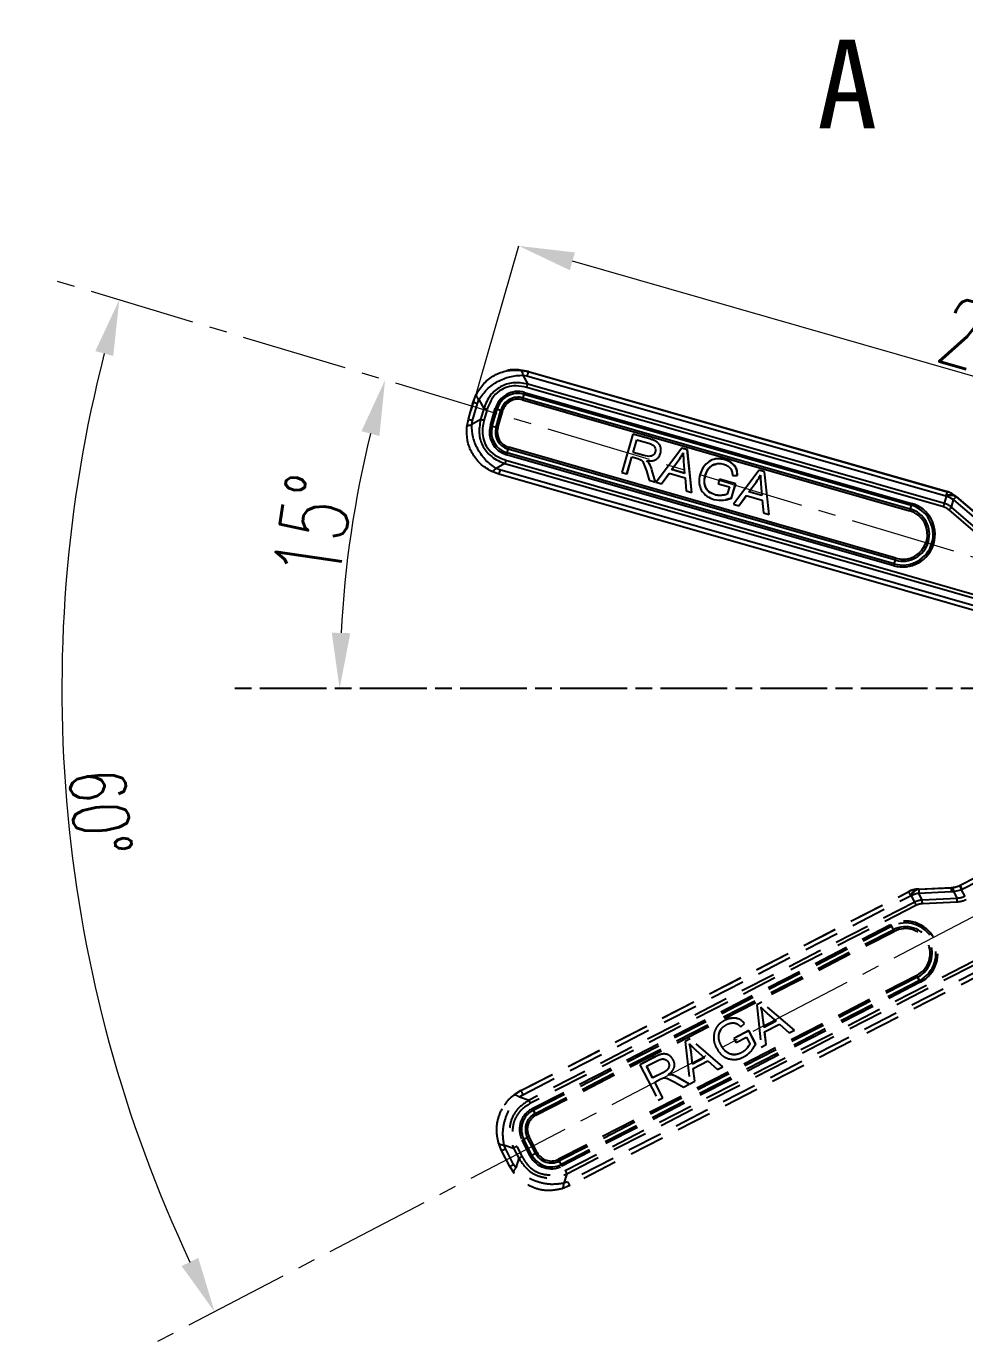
# Model space of a CAD drawing. Header units: millimetres. Extents: x 2344 to 4024, y 1094 to 2282.
# Drawn here: x 3583.9 to 3752.6, y 1382 to 1618.6 of the extents above; entities that cross this region are included whole.
import ezdxf

# ---------------------------------------------------------------- set-up
doc = ezdxf.new("R2010")
doc.units = ezdxf.units.MM
for name, pattern in [('AM_ISO08W050', [18, 12, -1.5, 3, -1.5]), ('CENTER2', [28.575, 19.05, -3.175, 3.175, -3.175]), ('HIDDEN', [9.525, 6.35, -3.175])]:
    doc.linetypes.add(name, pattern=pattern)
for name, color, linetype, lineweight in [('AM_5', 3, 'Continuous', 25), ('AM_7', 4, 'AM_ISO08W050', 25), ('单点划线', 1, 'CENTER2', 13), ('文字', 7, 'Continuous', 13), ('标注', 3, 'Continuous', 13)]:
    doc.layers.add(name, color=color, linetype=linetype, lineweight=lineweight)
doc.styles.add('SLDTEXTSTYLE1', font='txt.shx', dxfattribs={"width": 0.7, "bigfont": 'gbcbig.shx'})
doc.styles.add('STYLE1', font='txt.shx', dxfattribs={"width": 0.8, "height": 3, "bigfont": 'hzdx.shx'})
doc.dimstyles.new('SLDDIMSTYLE12$0', dxfattribs={"dimtxt": 12, "dimasz": 10, "dimexe": 0, "dimexo": 0.0625, "dimgap": 0.875, "dimtad": 1, "dimdec": 1, "dimlfac": 1.8, "dimrnd": 1e-09, "dimzin": 12, "dimdsep": 46, "dimtxsty": 'SLDTEXTSTYLE1', "dimcen": 0.09, "dimdle": 8.16, "dimclrd": 3, "dimclre": 3, "dimadec": 0, "dimazin": 3, "dimtfac": 1, "dimtdec": 1, "dimtofl": 0, "dimtmove": 0, "dimatfit": 3, "dimfxl": 0, "dimfrac": 2, "dimtolj": 1, "dimlwd": 5, "dimlwe": 5, "dimarcsym": 0})
doc.dimstyles.new('SLDDIMSTYLE12$2', dxfattribs={"dimtxt": 12, "dimasz": 10, "dimexe": 0, "dimexo": 0.0625, "dimgap": 0.875, "dimtad": 1, "dimdec": 1, "dimlfac": 1.8, "dimrnd": 1e-09, "dimzin": 12, "dimdsep": 46, "dimtxsty": 'SLDTEXTSTYLE1', "dimcen": 0.09, "dimdle": 8.16, "dimclrd": 3, "dimclre": 3, "dimadec": 0, "dimazin": 3, "dimtfac": 1, "dimtdec": 1, "dimtofl": 0, "dimtmove": 0, "dimatfit": 3, "dimfxl": 0, "dimfrac": 2, "dimtolj": 1, "dimlwd": 5, "dimlwe": 5, "dimarcsym": 0})

# ---------------------------------------------------------------- blocks, each defined once
blk = doc.blocks.new('*D50')
at = {"layer": 'Defpoints', "color": 0, "transparency": 16777216}
for p in [(3589.31, 1572.76), (3590.44, 1507.9), (3832.72, 1499.44), (3832.72, 1499.44), (3607.43, 1382.02)]:
    blk.add_point(p, dxfattribs=at)
at = {"layer": '标注', "color": 3, "linetype": 'Continuous', "lineweight": 5, "transparency": 16777216}
blk.add_arc((3832.72, 1499.44), 242.43, 165.602, 205.1646, dxfattribs=at)
at = {"layer": '标注', "color": 3, "transparency": 16777216}
for points in [[(3596.3, 1560.17), (3599.52, 1559.28), (3600.6, 1569.36)], [(3614.8, 1397.1), (3611.81, 1395.62), (3617.74, 1387.4)]]:
    blk.add_solid(points, dxfattribs=at)
at = {"layer": '标注', "color": 0, "transparency": 16777216, "insert": (3597.21, 1477.25), "char_height": 10, "attachment_point": 5, "rotation": 275.3833, "style": 'SLDTEXTSTYLE1'}
blk.add_mtext('\\A1;60%%D', dxfattribs=at)
blk = doc.blocks.new('*D51')
at = {"layer": 'AM_5', "color": 3, "linetype": 'Continuous', "lineweight": 5, "transparency": 16777216}
blk.add_arc((3832.62, 1499.48), 192.41, 166.2165, 177.0218, dxfattribs=at)
at = {"layer": 'AM_5', "color": 3, "transparency": 16777216}
for points in [[(3644.14, 1545.76), (3647.36, 1544.88), (3648.38, 1554.96)], [(3642.13, 1509.43), (3638.8, 1509.52), (3640.21, 1499.48)]]:
    blk.add_solid(points, dxfattribs=at)
at = {"layer": 'Defpoints', "color": 0, "transparency": 16777216}
for p in [(3589.31, 1572.76), (3643.86, 1536.76), (3620.18, 1499.48), (3832.72, 1499.44), (3835.87, 1499.48)]:
    blk.add_point(p, dxfattribs=at)
at = {"layer": 'AM_5', "color": 0, "transparency": 16777216, "insert": (3635.46, 1528.52), "char_height": 12, "attachment_point": 5, "rotation": 81.6192, "style": 'SLDTEXTSTYLE1'}
blk.add_mtext('\\A1;15%%D', dxfattribs=at)
blk = doc.blocks.new('*D46')
at = {"layer": 'AM_5', "color": 3, "linetype": 'Continuous', "lineweight": 5, "transparency": 16777216}
for p, q in [((3663.94, 1549.47), (3672.42, 1579.07)), ((3832.16, 1533.27), (3682.04, 1576.31))]:
    blk.add_line(p, q, dxfattribs=at)
at = {"layer": 'AM_5', "color": 3, "lineweight": 5, "transparency": 16777216}
blk.add_line((3832.87, 1499.46), (3841.77, 1530.51), dxfattribs=at)
at = {"layer": 'AM_5', "color": 3, "transparency": 16777216}
for points in [[(3682.5, 1577.91), (3681.58, 1574.71), (3672.42, 1579.07)], [(3832.62, 1534.87), (3831.7, 1531.66), (3841.77, 1530.51)]]:
    blk.add_solid(points, dxfattribs=at)
at = {"layer": 'Defpoints', "color": 0, "transparency": 16777216}
for p in [(3672.42, 1579.07), (3663.92, 1549.41), (3832.85, 1499.4)]:
    blk.add_point(p, dxfattribs=at)
at = {"layer": 'AM_5', "color": 0, "transparency": 16777216, "insert": (3758.99, 1561.4), "char_height": 12, "attachment_point": 5, "rotation": 344.0012, "style": 'SLDTEXTSTYLE1'}
blk.add_mtext('\\A1;225', dxfattribs=at)

msp = doc.modelspace()

# ---------------------------------------------------------------- linework, layer by layer
at = {"color": 7, "linetype": 'Continuous', "lineweight": 25}
for p, q in [((3670.262, 1556.611), (3670.233, 1556.605)), ((3672.679, 1556.749), (3674.125, 1556.475)), ((3674.146, 1556.48), (3672.702, 1556.754)), ((3674.146, 1556.48), (3674.125, 1556.475)), ((3674.125, 1556.475), (3749.427, 1534.881)), ((3674.146, 1556.48), (3749.448, 1534.885)), ((3673.157, 1555.838), (3674.026, 1554.235)), ((3673.157, 1555.838), (3673.881, 1555.701)), ((3673.881, 1555.701), (3749.183, 1534.106)), ((3748.946, 1532.751), (3674.026, 1554.235)), ((3664.23, 1550.99), (3664.763, 1552.361)), ((3673.332, 1552.399), (3673.153, 1551.736)), ((3673.153, 1551.736), (3742.745, 1531.779)), ((3673.332, 1552.399), (3742.924, 1532.443)), ((3673.425, 1552.732), (3743.017, 1532.775)), ((3748.766, 1532.135), (3673.846, 1553.619)), ((3663.348, 1547.914), (3664.23, 1550.99)), ((3664.093, 1547.688), (3664.975, 1550.764)), ((3664.975, 1550.764), (3665.241, 1551.45)), ((3665.241, 1551.45), (3666.11, 1549.847)), ((3666.11, 1549.847), (3665.537, 1547.848)), ((3666.722, 1549.67), (3666.149, 1547.671)), ((3667.31, 1546.755), (3668.192, 1549.831)), ((3667.645, 1546.66), (3668.527, 1549.736)), ((3668.323, 1546.472), (3669.205, 1549.548)), ((3668.527, 1549.736), (3669.205, 1549.548)), ((3668.658, 1546.377), (3669.54, 1549.453)), ((3673.059, 1551.403), (3742.651, 1531.447)), ((3663.073, 1546.469), (3663.348, 1547.914)), ((3665.537, 1547.848), (3663.955, 1546.966)), ((3663.955, 1546.966), (3664.093, 1547.688)), ((3667.645, 1546.66), (3668.323, 1546.472)), ((3692.913, 1545.234), (3690.94, 1538.351)), ((3692.929, 1545.237), (3692.913, 1545.234)), ((3695.958, 1544.361), (3692.913, 1545.234)), ((3695.974, 1544.364), (3692.929, 1545.237)), ((3670.309, 1541.855), (3670.511, 1542.524)), ((3740.104, 1522.567), (3670.511, 1542.524)), ((3740.201, 1522.901), (3670.609, 1542.857)), ((3692.954, 1541.942), (3693.607, 1544.217)), ((3692.97, 1541.945), (3693.62, 1544.213)), ((3693.607, 1544.217), (3695.779, 1543.594)), ((3695.974, 1544.364), (3695.958, 1544.361)), ((3697.037, 1543.963), (3697.021, 1543.959)), ((3701.716, 1542.714), (3697.101, 1536.589)), ((3701.732, 1542.718), (3701.716, 1542.714)), ((3702.697, 1542.433), (3701.716, 1542.714)), ((3702.713, 1542.437), (3701.732, 1542.718)), ((3702.713, 1542.437), (3702.697, 1542.433)), ((3703.529, 1534.746), (3702.697, 1542.433)), ((3703.545, 1534.749), (3702.713, 1542.437)), ((3669.924, 1539.932), (3668.343, 1539.049)), ((3669.924, 1539.932), (3760.65, 1513.915)), ((3670.098, 1540.546), (3760.823, 1514.529)), ((3739.803, 1521.565), (3670.211, 1541.522)), ((3739.901, 1521.899), (3670.309, 1541.855)), ((3691.85, 1538.09), (3692.727, 1541.149)), ((3691.866, 1538.093), (3692.741, 1541.145)), ((3692.727, 1541.149), (3693.787, 1540.845)), ((3692.97, 1541.945), (3692.954, 1541.942)), ((3694.915, 1541.379), (3692.954, 1541.942)), ((3694.931, 1541.383), (3692.97, 1541.945)), ((3693.787, 1540.845), (3694.362, 1540.622)), ((3694.791, 1540.134), (3695.358, 1538.637)), ((3694.931, 1541.383), (3694.915, 1541.379)), ((3695.88, 1541.217), (3694.915, 1541.379)), ((3696.536, 1540.47), (3696.552, 1540.473)), ((3699.892, 1538.85), (3701.231, 1540.65)), ((3699.908, 1538.854), (3701.247, 1540.653)), ((3701.247, 1540.653), (3701.231, 1540.65)), ((3702.051, 1540.288), (3702.229, 1538.18)), ((3707.607, 1540.729), (3707.591, 1540.725)), ((3709.482, 1540.617), (3709.466, 1540.614)), ((3668.833, 1538.019), (3667.461, 1538.552)), ((3669.03, 1538.783), (3668.343, 1539.049)), ((3760.096, 1511.847), (3668.833, 1538.019)), ((3760.293, 1512.611), (3669.03, 1538.783)), ((3690.94, 1538.351), (3691.85, 1538.09)), ((3691.866, 1538.093), (3691.85, 1538.09)), ((3695.358, 1538.637), (3695.857, 1536.941)), ((3696.354, 1538.837), (3696.338, 1538.834)), ((3697.001, 1536.612), (3696.338, 1538.834)), ((3697.017, 1536.616), (3696.354, 1538.837)), ((3698.063, 1536.313), (3699.422, 1538.183)), ((3698.079, 1536.316), (3699.433, 1538.18)), ((3699.422, 1538.183), (3702.293, 1537.36)), ((3699.908, 1538.854), (3699.892, 1538.85)), ((3702.229, 1538.18), (3699.892, 1538.85)), ((3702.228, 1538.188), (3699.908, 1538.854)), ((3705.962, 1537.813), (3705.946, 1537.81)), ((3707.209, 1539.635), (3707.193, 1539.632)), ((3707.209, 1539.635), (3707.929, 1539.856)), ((3710.806, 1537.777), (3711.697, 1537.77)), ((3715.599, 1538.733), (3710.984, 1532.608)), ((3711.177, 1539.591), (3711.161, 1539.588)), ((3711.713, 1537.774), (3711.697, 1537.77)), ((3715.615, 1538.737), (3715.599, 1538.733)), ((3716.58, 1538.452), (3715.599, 1538.733)), ((3716.595, 1538.455), (3715.615, 1538.737)), ((3716.595, 1538.455), (3716.58, 1538.452)), ((3717.412, 1530.764), (3716.58, 1538.452)), ((3717.428, 1530.768), (3716.595, 1538.455)), ((3695.857, 1536.941), (3697.001, 1536.612)), ((3697.017, 1536.616), (3697.001, 1536.612)), ((3697.101, 1536.589), (3698.063, 1536.313)), ((3698.079, 1536.316), (3698.063, 1536.313)), ((3702.293, 1537.36), (3702.501, 1535.04)), ((3706.046, 1535.579), (3706.03, 1535.576)), ((3708.476, 1537.125), (3708.245, 1536.318)), ((3708.245, 1536.318), (3710.262, 1535.739)), ((3708.492, 1537.128), (3708.476, 1537.125)), ((3711.385, 1536.291), (3708.476, 1537.125)), ((3711.401, 1536.294), (3708.492, 1537.128)), ((3710.262, 1535.739), (3709.894, 1534.454)), ((3710.655, 1533.743), (3711.385, 1536.291)), ((3710.67, 1533.746), (3711.401, 1536.294)), ((3711.401, 1536.294), (3711.385, 1536.291)), ((3713.775, 1534.869), (3715.114, 1536.669)), ((3713.791, 1534.873), (3715.13, 1536.672)), ((3715.13, 1536.672), (3715.114, 1536.669)), ((3715.934, 1536.307), (3716.112, 1534.199)), ((3702.501, 1535.04), (3703.529, 1534.746)), ((3703.545, 1534.749), (3703.529, 1534.746)), ((3707.706, 1534.317), (3707.69, 1534.314)), ((3709.049, 1534.237), (3709.033, 1534.233)), ((3709.471, 1534.316), (3709.049, 1534.237)), ((3709.656, 1533.423), (3709.672, 1533.426)), ((3709.66, 1533.468), (3710.67, 1533.746)), ((3710.67, 1533.746), (3710.655, 1533.743)), ((3711.946, 1532.332), (3713.304, 1534.202)), ((3711.962, 1532.335), (3713.316, 1534.199)), ((3713.304, 1534.202), (3716.176, 1533.378)), ((3713.791, 1534.873), (3713.775, 1534.869)), ((3716.112, 1534.199), (3713.775, 1534.869)), ((3716.111, 1534.207), (3713.791, 1534.873)), ((3716.176, 1533.378), (3716.384, 1531.059)), ((3748.946, 1532.751), (3749.317, 1533.991)), ((3749.183, 1534.106), (3749.317, 1533.991)), ((3749.427, 1534.881), (3749.448, 1534.885)), ((3750.184, 1532.105), (3750.581, 1533.429)), ((3750.581, 1533.429), (3755.005, 1529.655)), ((3750.921, 1534.079), (3750.942, 1534.083)), ((3750.921, 1534.079), (3751.055, 1533.963)), ((3751.065, 1533.98), (3750.928, 1534.095)), ((3750.942, 1534.083), (3751.078, 1533.968)), ((3751.055, 1533.963), (3755.479, 1530.189)), ((3751.078, 1533.968), (3755.502, 1530.194)), ((3710.984, 1532.608), (3711.946, 1532.332)), ((3711.962, 1532.335), (3711.946, 1532.332)), ((3716.384, 1531.059), (3717.412, 1530.764)), ((3717.428, 1530.768), (3717.412, 1530.764)), ((3742.924, 1532.443), (3742.745, 1531.779)), ((3754.523, 1527.531), (3749.752, 1531.601)), ((3754.955, 1528.035), (3750.184, 1532.105)), ((3739.901, 1521.899), (3740.104, 1522.567))]:
    msp.add_line(p, q, dxfattribs=at)
at = {"color": 7, "linetype": 'HIDDEN', "lineweight": 25}
for p, q in [((3751.744, 1464.107), (3758.716, 1467.687)), ((3751.757, 1464.125), (3758.728, 1467.705)), ((3752.096, 1463.376), (3759.067, 1466.955)), ((3672.796, 1427.166), (3742.483, 1462.949)), ((3672.808, 1427.184), (3742.496, 1462.967)), ((3673.148, 1426.434), (3742.835, 1462.217)), ((3742.483, 1462.949), (3742.496, 1462.967)), ((3742.835, 1462.217), (3743.012, 1462.225)), ((3743.59, 1461.066), (3743.012, 1462.225)), ((3744.294, 1463.413), (3744.116, 1463.403)), ((3744.121, 1463.386), (3744.133, 1463.404)), ((3744.121, 1463.386), (3744.298, 1463.394)), ((3744.133, 1463.404), (3744.311, 1463.413)), ((3744.298, 1463.394), (3750.106, 1463.669)), ((3744.311, 1463.413), (3750.12, 1463.689)), ((3744.318, 1462.679), (3750.126, 1462.955)), ((3744.935, 1461.443), (3744.318, 1462.679)), ((3750.106, 1463.669), (3750.12, 1463.689)), ((3750.12, 1463.689), (3750.344, 1463.706)), ((3750.126, 1462.955), (3750.575, 1462.989)), ((3750.575, 1462.989), (3751.951, 1463.303)), ((3750.575, 1462.989), (3751.198, 1461.74)), ((3751.757, 1464.126), (3751.684, 1464.089)), ((3751.684, 1464.089), (3751.757, 1464.125)), ((3751.744, 1464.107), (3751.757, 1464.125)), ((3751.951, 1463.303), (3752.096, 1463.376)), ((3751.951, 1463.303), (3752.563, 1462.077)), ((3743.59, 1461.066), (3674.256, 1425.465)), ((3743.88, 1460.494), (3674.547, 1424.893)), ((3751.198, 1461.74), (3744.935, 1461.443)), ((3751.228, 1461.077), (3744.964, 1460.78)), ((3674.847, 1423.958), (3739.25, 1457.028)), ((3675.006, 1423.651), (3739.409, 1456.721)), ((3675.33, 1423.045), (3739.733, 1456.115)), ((3675.489, 1422.739), (3739.892, 1455.808)), ((3680.759, 1412.795), (3764.72, 1455.907)), ((3681.053, 1412.228), (3765.014, 1455.34)), ((3739.409, 1456.721), (3739.733, 1456.115)), ((3765.646, 1454.146), (3681.188, 1410.778)), ((3766.025, 1453.454), (3681.567, 1410.087)), ((3743.954, 1447.9), (3679.551, 1414.83)), ((3744.111, 1447.59), (3679.708, 1414.52)), ((3744.42, 1446.964), (3680.017, 1413.894)), ((3744.577, 1446.654), (3680.174, 1413.584)), ((3744.42, 1446.964), (3744.111, 1447.59)), ((3716.087, 1443.076), (3715.179, 1442.61)), ((3716.096, 1443.089), (3715.189, 1442.623)), ((3716.096, 1443.089), (3716.087, 1443.076)), ((3721.954, 1438.039), (3716.087, 1443.076)), ((3721.963, 1438.053), (3716.096, 1443.089)), ((3715.189, 1442.623), (3715.179, 1442.61)), ((3715.179, 1442.61), (3716.006, 1434.985)), ((3716.247, 1440.785), (3716.238, 1440.772)), ((3716.494, 1438.544), (3716.238, 1440.772)), ((3716.503, 1438.557), (3716.247, 1440.785)), ((3717.084, 1441.069), (3718.656, 1439.654)), ((3707.986, 1438.596), (3707.977, 1438.582)), ((3709.43, 1439.798), (3709.421, 1439.784)), ((3711.368, 1440.209), (3711.359, 1440.196)), ((3712.339, 1438.632), (3712.993, 1439.238)), ((3713.003, 1439.251), (3712.993, 1439.238)), ((3718.656, 1439.654), (3716.494, 1438.544)), ((3716.503, 1438.557), (3716.494, 1438.544)), ((3718.65, 1439.66), (3716.503, 1438.557)), ((3716.607, 1437.735), (3719.264, 1439.1)), ((3719.264, 1439.1), (3721.003, 1437.551)), ((3703.239, 1436.479), (3702.332, 1436.013)), ((3702.341, 1436.026), (3702.332, 1436.013)), ((3702.332, 1436.013), (3703.158, 1428.388)), ((3703.248, 1436.492), (3702.341, 1436.026)), ((3703.248, 1436.492), (3703.239, 1436.479)), ((3709.107, 1431.442), (3703.239, 1436.479)), ((3709.116, 1431.456), (3703.248, 1436.492)), ((3708.444, 1437.526), (3708.435, 1437.513)), ((3708.444, 1437.526), (3708.818, 1438.18)), ((3713.778, 1437.945), (3711.086, 1436.563)), ((3711.095, 1436.576), (3711.086, 1436.563)), ((3711.086, 1436.563), (3711.469, 1435.816)), ((3713.787, 1437.958), (3711.095, 1436.576)), ((3711.469, 1435.816), (3713.336, 1436.775)), ((3713.336, 1436.775), (3713.947, 1435.585)), ((3713.787, 1437.958), (3713.778, 1437.945)), ((3714.989, 1435.587), (3713.778, 1437.945)), ((3714.998, 1435.601), (3713.787, 1437.958)), ((3716.896, 1435.442), (3716.607, 1437.735)), ((3716.905, 1435.455), (3716.617, 1437.74)), ((3721.003, 1437.551), (3721.954, 1438.039)), ((3721.963, 1438.053), (3721.954, 1438.039)), ((3698.065, 1433.721), (3698.056, 1433.707)), ((3703.4, 1434.188), (3703.391, 1434.175)), ((3703.646, 1431.947), (3703.391, 1434.175)), ((3703.655, 1431.96), (3703.4, 1434.188)), ((3704.237, 1434.472), (3705.808, 1433.057)), ((3708.781, 1435.344), (3708.772, 1435.331)), ((3710.372, 1433.772), (3710.362, 1433.759)), ((3712.446, 1433.989), (3712.437, 1433.975)), ((3713.48, 1434.849), (3713.471, 1434.835)), ((3713.733, 1435.195), (3713.48, 1434.849)), ((3714.452, 1434.706), (3714.998, 1435.601)), ((3714.48, 1434.67), (3714.489, 1434.684)), ((3714.998, 1435.601), (3714.989, 1435.587)), ((3716.006, 1434.985), (3716.896, 1435.442)), ((3716.905, 1435.455), (3716.896, 1435.442)), ((3697.006, 1433.273), (3694.189, 1431.826)), ((3694.198, 1431.839), (3694.189, 1431.826)), ((3694.189, 1431.826), (3697.46, 1425.456)), ((3697.016, 1433.286), (3694.198, 1431.839)), ((3695.39, 1431.559), (3697.4, 1432.591)), ((3696.471, 1429.453), (3695.39, 1431.559)), ((3696.481, 1429.467), (3695.403, 1431.566)), ((3697.016, 1433.286), (3697.006, 1433.273)), ((3705.808, 1433.057), (3703.646, 1431.947)), ((3703.655, 1431.96), (3703.646, 1431.947)), ((3705.802, 1433.063), (3703.655, 1431.96)), ((3703.759, 1431.138), (3706.417, 1432.503)), ((3704.048, 1428.845), (3703.759, 1431.138)), ((3704.058, 1428.858), (3703.77, 1431.143)), ((3706.417, 1432.503), (3708.156, 1430.954)), ((3708.156, 1430.954), (3709.107, 1431.442)), ((3709.116, 1431.456), (3709.107, 1431.442)), ((3698.286, 1430.385), (3696.471, 1429.453)), ((3696.481, 1429.467), (3696.471, 1429.453)), ((3698.295, 1430.399), (3696.481, 1429.467)), ((3696.848, 1428.72), (3697.829, 1429.223)), ((3697.829, 1429.223), (3698.402, 1429.454)), ((3699.101, 1430.927), (3698.286, 1430.385)), ((3698.295, 1430.399), (3698.286, 1430.385)), ((3699.047, 1429.392), (3700.485, 1428.689)), ((3700.091, 1430.831), (3700.1, 1430.845)), ((3701.075, 1429.516), (3701.066, 1429.503)), ((3703.069, 1428.337), (3701.066, 1429.503)), ((3703.079, 1428.35), (3701.075, 1429.516)), ((3703.158, 1428.388), (3704.048, 1428.845)), ((3704.058, 1428.858), (3704.048, 1428.845)), ((3671.554, 1426.376), (3672.796, 1427.166)), ((3672.808, 1427.184), (3671.567, 1426.395)), ((3672.526, 1426.039), (3673.148, 1426.434)), ((3672.808, 1427.184), (3672.796, 1427.166)), ((3698.302, 1425.889), (3696.848, 1428.72)), ((3698.311, 1425.902), (3696.861, 1428.726)), ((3700.485, 1428.689), (3702.01, 1427.793)), ((3702.01, 1427.793), (3703.069, 1428.337)), ((3703.079, 1428.35), (3703.069, 1428.337)), ((3669.886, 1424.622), (3669.869, 1424.598)), ((3672.526, 1426.039), (3674.256, 1425.465)), ((3697.46, 1425.456), (3698.302, 1425.889)), ((3698.311, 1425.902), (3698.302, 1425.889)), ((3675.006, 1423.651), (3675.33, 1423.045)), ((3669.334, 1416.395), (3668.784, 1417.759)), ((3669.757, 1417.422), (3671.487, 1416.849)), ((3670.032, 1416.741), (3669.757, 1417.422)), ((3672.054, 1417.138), (3673.004, 1415.288)), ((3674.478, 1415.415), (3673.016, 1418.262)), ((3673.325, 1418.422), (3673.949, 1418.748)), ((3674.787, 1415.575), (3673.325, 1418.422)), ((3675.41, 1415.902), (3673.949, 1418.748)), ((3675.72, 1416.061), (3674.258, 1418.908)), ((3670.796, 1413.549), (3669.334, 1416.395)), ((3671.493, 1413.894), (3670.032, 1416.741)), ((3671.487, 1416.849), (3672.437, 1414.998)), ((3672.437, 1414.998), (3671.888, 1413.273)), ((3674.787, 1415.575), (3675.41, 1415.902)), ((3671.585, 1412.307), (3670.796, 1413.549)), ((3671.888, 1413.273), (3671.493, 1413.894)), ((3680.017, 1413.894), (3679.708, 1414.52)), ((3681.053, 1412.228), (3680.504, 1410.503)), ((3681.566, 1410.087), (3680.201, 1409.537)), ((3681.188, 1410.778), (3680.504, 1410.503))]:
    msp.add_line(p, q, dxfattribs=at)
at = {"color": 7, "linetype": 'Continuous', "lineweight": 25}
for centre, radius, start, end in [((3672.259, 1548.665), 4.231, 73.99917, 164.00247), ((3672.261, 1548.666), 3.884, 73.99917, 164.00247), ((3672.273, 1548.668), 3.191, 73.99917, 164.00247), ((3648.121, 1558.594), 25.954, 343.91719, 344.67981), ((3698.362, 1545.542), 25.953, 163.9172, 164.67984), ((3681.941, 1597.639), 49.745, 253.95603, 254.35706), ((3655.791, 1501.642), 49.748, 73.95602, 74.35704), ((3672.275, 1548.669), 2.845, 73.99917, 164.00247), ((3671.378, 1545.589), 4.231, 164.00083, 253.99752), ((3681.059, 1594.563), 49.745, 253.95603, 254.35706), ((3671.379, 1545.589), 3.885, 164.00075, 253.99756), ((3671.391, 1545.592), 3.192, 164.00075, 253.99757), ((3654.909, 1498.566), 49.748, 73.95602, 74.35704), ((3671.393, 1545.592), 2.845, 164.00056, 253.99766), ((3645.209, 1550.101), 26.412, 343.32882, 344.08236), ((3695.611, 1534.278), 26.412, 163.32881, 164.08236), ((3760.331, 1531.013), 11.569, 160.47239, 164.49357), ((3750.028, 1532.613), 1.716, 58.66161, 119.51448), ((3750.162, 1532.498), 1.716, 58.66153, 119.51425), ((3747.962, 1529.247), 4.933, 57.94933, 74.06129), ((3748.325, 1531.036), 4, 49.53467, 73.99864), ((3748.346, 1531.04), 4, 49.53467, 73.99864), ((3761.457, 1524.257), 14.228, 136.98242, 139.86093), ((3741.41, 1527.17), 5.831, 254.00246, 74), ((3741.412, 1527.171), 5.484, 254.00238, 74.00008), ((3741.424, 1527.173), 4.792, 254.00253, 73.99993), ((3741.426, 1527.174), 4.445, 254.00255, 73.99991), ((3717.713, 1538.637), 25.954, 343.91719, 344.67983), ((3767.955, 1525.585), 25.954, 163.91719, 164.67983), ((3765.202, 1514.322), 26.411, 163.32879, 164.08235), ((3714.801, 1530.144), 26.413, 343.32883, 344.08237)]:
    msp.add_arc(centre, radius, start, end, dxfattribs=at)
at = {"color": 7, "linetype": 'HIDDEN', "lineweight": 25}
for centre, radius, start, end in [((3744.31, 1459.391), 4, 92.71551, 117.17948), ((3753.08, 1467.591), 11.569, 203.65323, 207.67441), ((3744.323, 1459.409), 4, 92.71551, 117.17948), ((3744.473, 1461.707), 1.716, 101.84245, 162.69532), ((3744.65, 1461.715), 1.716, 101.84237, 162.69509), ((3745.27, 1457.839), 4.933, 101.13017, 117.24213), ((3758.526, 1463.434), 14.228, 180.16327, 183.04177), ((3764.334, 1463.71), 14.227, 180.16315, 183.04177), ((3762.341, 1468.749), 11.569, 203.65317, 207.67445), ((3741.913, 1451.841), 5.831, 297.1833, 117.18084), ((3741.915, 1451.842), 5.484, 297.18322, 117.18092), ((3762.355, 1468.85), 25.954, 207.09803, 207.86067), ((3741.922, 1451.852), 4.792, 297.18337, 117.18077), ((3716.787, 1443.986), 25.954, 27.09803, 27.86067), ((3741.923, 1451.854), 4.445, 297.18339, 117.18075), ((3720.475, 1435.8), 26.413, 26.50967, 27.26321), ((3768.054, 1458.752), 26.411, 206.50963, 207.26319), ((3676.779, 1420.194), 4.231, 117.18001, 207.18331), ((3676.781, 1420.196), 3.884, 117.18001, 207.18331), ((3676.788, 1420.206), 3.191, 117.18001, 207.18331), ((3676.789, 1420.208), 2.845, 117.18001, 207.18331), ((3697.951, 1435.78), 25.953, 207.09805, 207.86068), ((3652.384, 1410.916), 25.954, 27.09803, 27.86065), ((3650.327, 1462.531), 49.745, 297.13687, 297.5379), ((3696.949, 1374.636), 49.748, 117.13686, 117.53788), ((3651.788, 1459.684), 49.745, 297.13687, 297.5379), ((3678.242, 1417.348), 4.231, 207.18167, 297.17837), ((3678.243, 1417.35), 3.885, 207.18159, 297.1784), ((3698.411, 1371.79), 49.748, 117.13686, 117.53788), ((3678.25, 1417.36), 3.192, 207.18159, 297.17841), ((3678.251, 1417.361), 2.845, 207.1814, 297.1785), ((3656.072, 1402.731), 26.412, 26.50966, 27.2632), ((3703.652, 1425.683), 26.412, 206.50966, 207.26321)]:
    msp.add_arc(centre, radius, start, end, dxfattribs=at)
at = {"color": 7, "linetype": 'Continuous', "lineweight": 25}
for points, knots in [([(3664.763, 1552.361), (3665.183, 1553.048), (3666.021, 1554.417), (3667.985, 1555.875), (3670.264, 1556.769), (3671.872, 1556.755), (3672.679, 1556.749)], [0, 0, 0, 0, 0.2509207, 0.5000162, 0.7490448, 1, 1, 1, 1]), ([(3672.702, 1556.754), (3671.881, 1556.825), (3671.045, 1556.898), (3670.278, 1556.61), (3670.264, 1556.605)], [0, 0, 0, 0, 0.9811751, 1, 1, 1, 1]), ([(3672.679, 1556.749), (3672.776, 1556.699), (3672.972, 1556.6), (3673.095, 1556.092), (3673.157, 1555.838)], [0, 0, 0, 0, 0.5000005, 1, 1, 1, 1]), ([(3665.241, 1551.45), (3665.69, 1552.082), (3666.585, 1553.342), (3668.573, 1554.755), (3670.828, 1555.694), (3672.379, 1555.789), (3673.157, 1555.838)], [0, 0, 0, 0, 0.2509209, 0.5000162, 0.7490448, 1, 1, 1, 1]), ([(3674.026, 1554.235), (3673.121, 1554.382), (3671.446, 1554.653), (3669.046, 1553.862), (3667.115, 1552.244), (3666.462, 1550.686), (3666.11, 1549.847)], [0, 0, 0, 0, 0.2702915, 0.5008839, 0.7316205, 1, 1, 1, 1]), ([(3664.763, 1552.361), (3664.746, 1552.248), (3664.711, 1552.022), (3665.064, 1551.641), (3665.241, 1551.45)], [0, 0, 0, 0, 0.49686735, 1, 1, 1, 1]), ([(3673.846, 1553.619), (3673.221, 1553.753), (3672.056, 1554), (3670.349, 1553.746), (3668.821, 1553.006), (3667.463, 1551.645), (3666.982, 1550.362), (3666.722, 1549.67)], [0, 0, 0, 0, 0.2085412, 0.3881399, 0.5544367, 0.759769, 1, 1, 1, 1]), ([(3665.537, 1547.848), (3665.39, 1546.943), (3665.119, 1545.267), (3665.911, 1542.867), (3667.528, 1540.937), (3669.087, 1540.283), (3669.924, 1539.932)], [0, 0, 0, 0, 0.2705363, 0.5011773, 0.7319034, 1, 1, 1, 1]), ([(3666.149, 1547.671), (3666.016, 1547.045), (3665.768, 1545.88), (3666.023, 1544.172), (3666.764, 1542.643), (3668.124, 1541.287), (3669.407, 1540.806), (3670.098, 1540.546)], [0, 0, 0, 0, 0.20872371, 0.38836947, 0.55468562, 0.75997191, 1, 1, 1, 1]), ([(3667.461, 1538.552), (3666.773, 1538.974), (3665.402, 1539.813), (3663.943, 1541.778), (3663.05, 1544.056), (3663.066, 1545.662), (3663.073, 1546.469)], [0, 0, 0, 0, 0.2509467, 0.4999848, 0.7490685, 1, 1, 1, 1]), ([(3663.073, 1546.469), (3663.118, 1546.57), (3663.206, 1546.772), (3663.706, 1546.901), (3663.955, 1546.966)], [0, 0, 0, 0, 0.50000085, 1, 1, 1, 1]), ([(3668.343, 1539.049), (3667.708, 1539.501), (3666.443, 1540.399), (3665.027, 1542.388), (3664.091, 1544.642), (3664.001, 1546.189), (3663.955, 1546.966)], [0, 0, 0, 0, 0.2509467, 0.4999847, 0.7490684, 1, 1, 1, 1]), ([(3695.779, 1543.594), (3695.999, 1543.52), (3696.317, 1543.412), (3696.669, 1543.159), (3696.779, 1542.998), (3696.83, 1542.922)], [0, 0, 0, 0, 0.5431864, 0.7867589, 1, 1, 1, 1]), ([(3697.021, 1543.959), (3696.853, 1544.038), (3696.509, 1544.198), (3696.144, 1544.306), (3695.958, 1544.361)], [0, 0, 0, 0, 0.4889255, 1, 1, 1, 1]), ([(3697.037, 1543.963), (3696.869, 1544.041), (3696.524, 1544.202), (3696.16, 1544.309), (3695.974, 1544.364)], [0, 0, 0, 0, 0.4889255, 1, 1, 1, 1]), ([(3696.83, 1542.922), (3696.892, 1542.779), (3696.983, 1542.568), (3696.988, 1542.261), (3696.955, 1542.116), (3696.939, 1542.043)], [0, 0, 0, 0, 0.508701, 0.7517829, 1, 1, 1, 1]), ([(3697.619, 1543.446), (3697.522, 1543.558), (3697.349, 1543.76), (3697.121, 1543.898), (3697.021, 1543.959)], [0, 0, 0, 0, 0.5575462, 1, 1, 1, 1]), ([(3697.934, 1542.682), (3697.9, 1542.84), (3697.842, 1543.114), (3697.685, 1543.347), (3697.619, 1543.446)], [0, 0, 0, 0, 0.5738958, 1, 1, 1, 1]), ([(3697.878, 1541.779), (3697.916, 1541.948), (3697.982, 1542.246), (3697.949, 1542.55), (3697.934, 1542.682)], [0, 0, 0, 0, 0.5655054, 1, 1, 1, 1]), ([(3694.362, 1540.622), (3694.433, 1540.565), (3694.605, 1540.429), (3694.722, 1540.243), (3694.791, 1540.134)], [0, 0, 0, 0, 0.4142729, 1, 1, 1, 1]), ([(3695.401, 1540.453), (3695.634, 1540.43), (3696.065, 1540.389), (3696.676, 1540.477), (3697.212, 1540.717), (3697.654, 1541.159), (3697.801, 1541.565), (3697.878, 1541.779)], [0, 0, 0, 0, 0.2248507, 0.4169148, 0.5876668, 0.7832367, 1, 1, 1, 1]), ([(3696.338, 1538.834), (3696.214, 1539.219), (3696.017, 1539.832), (3695.568, 1540.285), (3695.401, 1540.453)], [0, 0, 0, 0, 0.628575, 1, 1, 1, 1]), ([(3696.354, 1538.837), (3696.23, 1539.222), (3696.033, 1539.835), (3695.584, 1540.288), (3695.417, 1540.456)], [0, 0, 0, 0, 0.628575, 1, 1, 1, 1]), ([(3696.536, 1541.453), (3696.436, 1541.388), (3696.235, 1541.258), (3695.998, 1541.231), (3695.88, 1541.217)], [0, 0, 0, 0, 0.50112496, 1, 1, 1, 1]), ([(3696.939, 1542.043), (3696.896, 1541.928), (3696.811, 1541.697), (3696.627, 1541.534), (3696.536, 1541.453)], [0, 0, 0, 0, 0.5017512, 1, 1, 1, 1]), ([(3701.231, 1540.65), (3701.377, 1540.86), (3701.648, 1541.249), (3701.868, 1541.668), (3701.969, 1541.86)], [0, 0, 0, 0, 0.5419592, 1, 1, 1, 1]), ([(3701.247, 1540.653), (3701.393, 1540.864), (3701.664, 1541.252), (3701.884, 1541.671), (3701.985, 1541.863)], [0, 0, 0, 0, 0.5419592, 1, 1, 1, 1]), ([(3701.969, 1541.86), (3701.975, 1541.603), (3701.988, 1541.079), (3702.03, 1540.555), (3702.051, 1540.288)], [0, 0, 0, 0, 0.4886907, 1, 1, 1, 1]), ([(3706.634, 1540.334), (3706.225, 1539.998), (3705.465, 1539.375), (3705.144, 1538.449), (3704.996, 1538.021)], [0, 0, 0, 0, 0.5381648, 1, 1, 1, 1]), ([(3709.466, 1540.614), (3709.174, 1540.682), (3708.617, 1540.813), (3707.621, 1540.803), (3707.004, 1540.51), (3706.634, 1540.334)], [0, 0, 0, 0, 0.308178, 0.5862676, 1, 1, 1, 1]), ([(3707.193, 1539.632), (3707.344, 1539.711), (3707.645, 1539.87), (3708.351, 1540.017), (3708.886, 1539.91), (3709.254, 1539.837)], [0, 0, 0, 0, 0.2394886, 0.4785859, 1, 1, 1, 1]), ([(3709.482, 1540.617), (3709.191, 1540.681), (3708.636, 1540.801), (3707.98, 1540.846), (3707.673, 1540.721), (3707.618, 1540.699)], [0, 0, 0, 0, 0.4764978, 0.9064737, 1, 1, 1, 1]), ([(3711.161, 1539.588), (3710.9, 1539.835), (3710.408, 1540.301), (3709.767, 1540.514), (3709.466, 1540.614)], [0, 0, 0, 0, 0.5318982, 1, 1, 1, 1]), ([(3711.177, 1539.591), (3710.916, 1539.839), (3710.424, 1540.305), (3709.782, 1540.518), (3709.482, 1540.617)], [0, 0, 0, 0, 0.53189815, 1, 1, 1, 1]), ([(3667.461, 1538.552), (3667.568, 1538.539), (3667.784, 1538.51), (3668.156, 1538.869), (3668.343, 1539.049)], [0, 0, 0, 0, 0.4968674, 1, 1, 1, 1]), ([(3704.996, 1538.021), (3704.879, 1537.455), (3704.676, 1536.477), (3705.06, 1535.566), (3705.222, 1535.183)], [0, 0, 0, 0, 0.5794862, 1, 1, 1, 1]), ([(3706.03, 1535.576), (3705.963, 1535.735), (3705.827, 1536.061), (3705.731, 1536.827), (3705.858, 1537.407), (3705.946, 1537.81)], [0, 0, 0, 0, 0.2264152, 0.4626215, 1, 1, 1, 1]), ([(3706.046, 1535.579), (3705.923, 1535.964), (3705.688, 1536.702), (3705.873, 1537.453), (3705.962, 1537.813)], [0, 0, 0, 0, 0.520635, 1, 1, 1, 1]), ([(3705.946, 1537.81), (3706.083, 1538.191), (3706.281, 1538.742), (3706.766, 1539.33), (3707.052, 1539.533), (3707.193, 1539.632)], [0, 0, 0, 0, 0.5344662, 0.7714045, 1, 1, 1, 1]), ([(3705.962, 1537.813), (3706.112, 1538.244), (3706.364, 1538.972), (3706.964, 1539.443), (3707.209, 1539.635)], [0, 0, 0, 0, 0.5921782, 1, 1, 1, 1]), ([(3709.254, 1539.837), (3709.477, 1539.759), (3709.913, 1539.606), (3710.243, 1539.285), (3710.404, 1539.128)], [0, 0, 0, 0, 0.512975, 1, 1, 1, 1]), ([(3710.404, 1539.128), (3710.472, 1539.04), (3710.609, 1538.86), (3710.79, 1538.408), (3710.799, 1538.035), (3710.806, 1537.777)], [0, 0, 0, 0, 0.23103556, 0.46846759, 1, 1, 1, 1]), ([(3711.697, 1537.77), (3711.694, 1538.156), (3711.687, 1538.818), (3711.316, 1539.361), (3711.161, 1539.588)], [0, 0, 0, 0, 0.5814657, 1, 1, 1, 1]), ([(3711.713, 1537.774), (3711.709, 1538.159), (3711.703, 1538.822), (3711.332, 1539.364), (3711.177, 1539.591)], [0, 0, 0, 0, 0.5814657, 1, 1, 1, 1]), ([(3715.114, 1536.669), (3715.26, 1536.879), (3715.531, 1537.268), (3715.751, 1537.687), (3715.852, 1537.879)], [0, 0, 0, 0, 0.54195929, 1, 1, 1, 1]), ([(3715.13, 1536.672), (3715.276, 1536.883), (3715.547, 1537.271), (3715.767, 1537.69), (3715.867, 1537.882)], [0, 0, 0, 0, 0.5419593, 1, 1, 1, 1]), ([(3715.852, 1537.879), (3715.858, 1537.622), (3715.871, 1537.097), (3715.913, 1536.574), (3715.934, 1536.307)], [0, 0, 0, 0, 0.4886908, 1, 1, 1, 1]), ([(3705.222, 1535.183), (3705.54, 1534.756), (3706.131, 1533.961), (3707.063, 1533.637), (3707.494, 1533.487)], [0, 0, 0, 0, 0.53725916, 1, 1, 1, 1]), ([(3707.69, 1534.314), (3707.334, 1534.447), (3706.816, 1534.64), (3706.287, 1535.138), (3706.115, 1535.43), (3706.03, 1535.576)], [0, 0, 0, 0, 0.5264104, 0.7642346, 1, 1, 1, 1]), ([(3707.706, 1534.317), (3707.303, 1534.465), (3706.612, 1534.717), (3706.212, 1535.326), (3706.046, 1535.579)], [0, 0, 0, 0, 0.5837878, 1, 1, 1, 1]), ([(3707.494, 1533.487), (3708.079, 1533.387), (3709.159, 1533.204), (3710.185, 1533.574), (3710.655, 1533.743)], [0, 0, 0, 0, 0.5424178, 1, 1, 1, 1]), ([(3709.033, 1534.233), (3708.806, 1534.21), (3708.354, 1534.162), (3707.911, 1534.263), (3707.69, 1534.314)], [0, 0, 0, 0, 0.5020846, 1, 1, 1, 1]), ([(3709.049, 1534.237), (3708.795, 1534.212), (3708.342, 1534.168), (3707.9, 1534.272), (3707.706, 1534.317)], [0, 0, 0, 0, 0.5618251, 1, 1, 1, 1]), ([(3709.894, 1534.454), (3709.794, 1534.414), (3709.518, 1534.303), (3709.222, 1534.26), (3709.033, 1534.233)], [0, 0, 0, 0, 0.3598376, 1, 1, 1, 1]), ([(3749.752, 1531.601), (3749.58, 1531.731), (3749.278, 1531.96), (3748.921, 1532.082), (3748.766, 1532.135)], [0, 0, 0, 0, 0.56777287, 1, 1, 1, 1]), ([(3750.184, 1532.105), (3749.992, 1532.245), (3749.611, 1532.522), (3749.166, 1532.675), (3748.946, 1532.751)], [0, 0, 0, 0, 0.50495342, 1, 1, 1, 1])]:
    msp.add_open_spline(points, degree=3, knots=knots, dxfattribs=at)
for points in [[(3674.125, 1556.475), (3674.111, 1556.439), (3674.083, 1556.368), (3673.948, 1555.923), (3673.881, 1555.701)], [(3673.846, 1553.619), (3673.863, 1553.679), (3673.897, 1553.798), (3673.946, 1553.966), (3673.991, 1554.118), (3674.014, 1554.196), (3674.026, 1554.235)], [(3664.23, 1550.99), (3664.26, 1550.979), (3664.321, 1550.958), (3664.757, 1550.829), (3664.975, 1550.764)], [(3666.722, 1549.67), (3666.663, 1549.687), (3666.544, 1549.722), (3666.376, 1549.77), (3666.225, 1549.814), (3666.148, 1549.836), (3666.11, 1549.847)], [(3663.348, 1547.914), (3663.378, 1547.903), (3663.439, 1547.882), (3663.875, 1547.753), (3664.093, 1547.688)], [(3666.149, 1547.671), (3666.089, 1547.688), (3665.971, 1547.722), (3665.803, 1547.77), (3665.652, 1547.814), (3665.575, 1547.837), (3665.537, 1547.848)], [(3670.098, 1540.546), (3670.081, 1540.487), (3670.047, 1540.368), (3669.999, 1540.2), (3669.957, 1540.048), (3669.935, 1539.971), (3669.925, 1539.932)], [(3669.03, 1538.783), (3668.97, 1538.562), (3668.85, 1538.12), (3668.839, 1538.052), (3668.833, 1538.019)], [(3748.766, 1532.135), (3748.783, 1532.194), (3748.817, 1532.313), (3748.866, 1532.482), (3748.911, 1532.634), (3748.934, 1532.712), (3748.946, 1532.751)], [(3749.752, 1531.601), (3749.794, 1531.651), (3749.878, 1531.749), (3749.997, 1531.888), (3750.104, 1532.012), (3750.157, 1532.074), (3750.184, 1532.105)]]:
    msp.add_open_spline(points, degree=3, dxfattribs=at)
at = {"color": 7, "linetype": 'HIDDEN', "lineweight": 25}
for points, knots in [([(3750.106, 1463.669), (3750.148, 1463.672), (3750.224, 1463.676), (3750.298, 1463.683), (3750.331, 1463.687)], [0, 0, 0, 0, 0.5576718, 1, 1, 1, 1]), ([(3750.331, 1463.687), (3750.566, 1463.722), (3751.028, 1463.791), (3751.46, 1463.979), (3751.672, 1464.071)], [0, 0, 0, 0, 0.5083155, 1, 1, 1, 1]), ([(3750.331, 1463.687), (3750.365, 1463.655), (3750.433, 1463.593), (3750.528, 1463.19), (3750.575, 1462.989)], [0, 0, 0, 0, 0.5008043, 1, 1, 1, 1]), ([(3750.344, 1463.706), (3750.579, 1463.74), (3751.04, 1463.809), (3751.472, 1463.997), (3751.684, 1464.089)], [0, 0, 0, 0, 0.50800634, 1, 1, 1, 1]), ([(3752.563, 1462.077), (3752.349, 1461.983), (3751.913, 1461.792), (3751.439, 1461.757), (3751.198, 1461.74)], [0, 0, 0, 0, 0.4914989, 1, 1, 1, 1]), ([(3751.672, 1464.071), (3751.686, 1464.078), (3751.71, 1464.09), (3751.734, 1464.102), (3751.744, 1464.107)], [0, 0, 0, 0, 0.5601455, 1, 1, 1, 1]), ([(3751.672, 1464.071), (3751.675, 1464.03), (3751.681, 1463.948), (3751.861, 1463.518), (3751.951, 1463.303)], [0, 0, 0, 0, 0.5, 1, 1, 1, 1]), ([(3744.935, 1461.443), (3744.699, 1461.413), (3744.232, 1461.355), (3743.802, 1461.162), (3743.59, 1461.066)], [0, 0, 0, 0, 0.50495342, 1, 1, 1, 1]), ([(3744.964, 1460.78), (3744.75, 1460.757), (3744.373, 1460.718), (3744.029, 1460.562), (3743.88, 1460.494)], [0, 0, 0, 0, 0.56777287, 1, 1, 1, 1]), ([(3752.853, 1461.505), (3752.599, 1461.392), (3752.081, 1461.161), (3751.516, 1461.105), (3751.228, 1461.077)], [0, 0, 0, 0, 0.4902935, 1, 1, 1, 1]), ([(3715.948, 1442.159), (3716.128, 1441.977), (3716.497, 1441.603), (3716.886, 1441.25), (3717.084, 1441.069)], [0, 0, 0, 0, 0.4886908, 1, 1, 1, 1]), ([(3716.238, 1440.772), (3716.201, 1441.026), (3716.132, 1441.494), (3716.006, 1441.95), (3715.948, 1442.159)], [0, 0, 0, 0, 0.54195929, 1, 1, 1, 1]), ([(3716.247, 1440.785), (3716.21, 1441.039), (3716.142, 1441.508), (3716.015, 1441.964), (3715.957, 1442.173)], [0, 0, 0, 0, 0.5419593, 1, 1, 1, 1]), ([(3709.421, 1439.784), (3709.16, 1439.634), (3708.665, 1439.348), (3707.946, 1438.659), (3707.696, 1438.023), (3707.547, 1437.642)], [0, 0, 0, 0, 0.308178, 0.5862676, 1, 1, 1, 1]), ([(3709.43, 1439.798), (3709.174, 1439.644), (3708.687, 1439.353), (3708.178, 1438.936), (3708.039, 1438.635), (3708.014, 1438.582)], [0, 0, 0, 0, 0.4764978, 0.9064737, 1, 1, 1, 1]), ([(3708.435, 1437.513), (3708.49, 1437.674), (3708.601, 1437.995), (3709.015, 1438.586), (3709.479, 1438.875), (3709.797, 1439.072)], [0, 0, 0, 0, 0.2394886, 0.4785859, 1, 1, 1, 1]), ([(3711.359, 1440.196), (3710.998, 1440.198), (3710.321, 1440.201), (3709.708, 1439.917), (3709.421, 1439.784)], [0, 0, 0, 0, 0.5318982, 1, 1, 1, 1]), ([(3711.368, 1440.209), (3711.008, 1440.211), (3710.33, 1440.214), (3709.717, 1439.93), (3709.43, 1439.798)], [0, 0, 0, 0, 0.53189815, 1, 1, 1, 1]), ([(3709.797, 1439.072), (3710.014, 1439.168), (3710.436, 1439.355), (3710.897, 1439.347), (3711.121, 1439.343)], [0, 0, 0, 0, 0.512975, 1, 1, 1, 1]), ([(3711.121, 1439.343), (3711.231, 1439.325), (3711.453, 1439.287), (3711.896, 1439.082), (3712.157, 1438.816), (3712.339, 1438.632)], [0, 0, 0, 0, 0.23103556, 0.46846759, 1, 1, 1, 1]), ([(3712.993, 1439.238), (3712.727, 1439.516), (3712.268, 1439.995), (3711.627, 1440.137), (3711.359, 1440.196)], [0, 0, 0, 0, 0.5814657, 1, 1, 1, 1]), ([(3713.003, 1439.251), (3712.736, 1439.529), (3712.278, 1440.008), (3711.636, 1440.15), (3711.368, 1440.209)], [0, 0, 0, 0, 0.5814657, 1, 1, 1, 1]), ([(3707.547, 1437.642), (3707.478, 1437.118), (3707.351, 1436.143), (3707.75, 1435.248), (3707.935, 1434.835)], [0, 0, 0, 0, 0.5381648, 1, 1, 1, 1]), ([(3708.772, 1435.331), (3708.611, 1435.703), (3708.379, 1436.24), (3708.33, 1437), (3708.4, 1437.344), (3708.435, 1437.513)], [0, 0, 0, 0, 0.5344662, 0.7714045, 1, 1, 1, 1]), ([(3708.781, 1435.344), (3708.596, 1435.761), (3708.282, 1436.464), (3708.397, 1437.219), (3708.444, 1437.526)], [0, 0, 0, 0, 0.5921782, 1, 1, 1, 1]), ([(3698.056, 1433.707), (3697.88, 1433.65), (3697.519, 1433.531), (3697.18, 1433.36), (3697.006, 1433.273)], [0, 0, 0, 0, 0.4889255, 1, 1, 1, 1]), ([(3698.065, 1433.721), (3697.889, 1433.663), (3697.528, 1433.545), (3697.189, 1433.373), (3697.016, 1433.286)], [0, 0, 0, 0, 0.4889255, 1, 1, 1, 1]), ([(3698.843, 1433.742), (3698.696, 1433.758), (3698.431, 1433.787), (3698.171, 1433.732), (3698.056, 1433.707)], [0, 0, 0, 0, 0.5575462, 1, 1, 1, 1]), ([(3699.596, 1433.401), (3699.464, 1433.493), (3699.233, 1433.653), (3698.96, 1433.716), (3698.843, 1433.742)], [0, 0, 0, 0, 0.5738958, 1, 1, 1, 1]), ([(3703.101, 1435.562), (3703.281, 1435.38), (3703.65, 1435.006), (3704.038, 1434.653), (3704.237, 1434.472)], [0, 0, 0, 0, 0.4886907, 1, 1, 1, 1]), ([(3703.391, 1434.175), (3703.353, 1434.429), (3703.285, 1434.897), (3703.158, 1435.353), (3703.101, 1435.562)], [0, 0, 0, 0, 0.5419592, 1, 1, 1, 1]), ([(3703.4, 1434.188), (3703.363, 1434.442), (3703.294, 1434.911), (3703.168, 1435.367), (3703.11, 1435.576)], [0, 0, 0, 0, 0.5419592, 1, 1, 1, 1]), ([(3707.935, 1434.835), (3708.237, 1434.341), (3708.758, 1433.49), (3709.662, 1433.088), (3710.042, 1432.92)], [0, 0, 0, 0, 0.5794862, 1, 1, 1, 1]), ([(3710.362, 1433.759), (3710.205, 1433.83), (3709.883, 1433.974), (3709.288, 1434.467), (3708.984, 1434.977), (3708.772, 1435.331)], [0, 0, 0, 0, 0.2264152, 0.4626215, 1, 1, 1, 1]), ([(3710.372, 1433.772), (3710.019, 1433.969), (3709.342, 1434.347), (3708.963, 1435.021), (3708.781, 1435.344)], [0, 0, 0, 0, 0.520635, 1, 1, 1, 1]), ([(3712.437, 1433.975), (3712.086, 1433.828), (3711.576, 1433.615), (3710.85, 1433.615), (3710.524, 1433.711), (3710.362, 1433.759)], [0, 0, 0, 0, 0.5264104, 0.7642346, 1, 1, 1, 1]), ([(3712.446, 1433.989), (3712.051, 1433.82), (3711.374, 1433.531), (3710.666, 1433.702), (3710.372, 1433.772)], [0, 0, 0, 0, 0.5837878, 1, 1, 1, 1]), ([(3713.471, 1434.835), (3713.322, 1434.663), (3713.024, 1434.319), (3712.632, 1434.089), (3712.437, 1433.975)], [0, 0, 0, 0, 0.5020846, 1, 1, 1, 1]), ([(3713.48, 1434.849), (3713.312, 1434.657), (3713.012, 1434.314), (3712.618, 1434.088), (3712.446, 1433.989)], [0, 0, 0, 0, 0.5618251, 1, 1, 1, 1]), ([(3712.859, 1433.237), (3713.354, 1433.566), (3714.267, 1434.171), (3714.762, 1435.143), (3714.989, 1435.587)], [0, 0, 0, 0, 0.5424178, 1, 1, 1, 1]), ([(3713.947, 1435.585), (3713.902, 1435.488), (3713.777, 1435.218), (3713.59, 1434.985), (3713.471, 1434.835)], [0, 0, 0, 0, 0.3598376, 1, 1, 1, 1]), ([(3697.4, 1432.591), (3697.611, 1432.688), (3697.917, 1432.827), (3698.347, 1432.883), (3698.538, 1432.841), (3698.627, 1432.821)], [0, 0, 0, 0, 0.5431864, 0.7867589, 1, 1, 1, 1]), ([(3698.627, 1432.821), (3698.769, 1432.759), (3698.98, 1432.667), (3699.194, 1432.447), (3699.269, 1432.319), (3699.307, 1432.254)], [0, 0, 0, 0, 0.508701, 0.7517829, 1, 1, 1, 1]), ([(3699.418, 1431.548), (3699.389, 1431.432), (3699.332, 1431.2), (3699.178, 1431.018), (3699.101, 1430.927)], [0, 0, 0, 0, 0.50112496, 1, 1, 1, 1]), ([(3699.274, 1430.042), (3699.459, 1430.185), (3699.803, 1430.45), (3700.187, 1430.932), (3700.414, 1431.474), (3700.433, 1432.099), (3700.263, 1432.496), (3700.173, 1432.704)], [0, 0, 0, 0, 0.2248507, 0.4169148, 0.5876668, 0.7832367, 1, 1, 1, 1]), ([(3699.307, 1432.254), (3699.355, 1432.14), (3699.451, 1431.914), (3699.429, 1431.67), (3699.418, 1431.548)], [0, 0, 0, 0, 0.5017512, 1, 1, 1, 1]), ([(3700.173, 1432.704), (3700.085, 1432.853), (3699.929, 1433.116), (3699.697, 1433.315), (3699.596, 1433.401)], [0, 0, 0, 0, 0.5655054, 1, 1, 1, 1]), ([(3710.042, 1432.92), (3710.566, 1432.826), (3711.541, 1432.651), (3712.442, 1433.052), (3712.859, 1433.237)], [0, 0, 0, 0, 0.53725916, 1, 1, 1, 1]), ([(3698.402, 1429.454), (3698.492, 1429.462), (3698.71, 1429.48), (3698.923, 1429.424), (3699.047, 1429.392)], [0, 0, 0, 0, 0.4142729, 1, 1, 1, 1]), ([(3701.066, 1429.503), (3700.712, 1429.699), (3700.149, 1430.01), (3699.511, 1430.034), (3699.274, 1430.042)], [0, 0, 0, 0, 0.628575, 1, 1, 1, 1]), ([(3701.075, 1429.516), (3700.721, 1429.712), (3700.158, 1430.024), (3699.52, 1430.047), (3699.284, 1430.056)], [0, 0, 0, 0, 0.628575, 1, 1, 1, 1]), ([(3668.784, 1417.759), (3668.621, 1418.548), (3668.295, 1420.12), (3668.729, 1422.527), (3669.78, 1424.738), (3670.961, 1425.828), (3671.554, 1426.376)], [0, 0, 0, 0, 0.2509207, 0.5000162, 0.7490448, 1, 1, 1, 1]), ([(3671.567, 1426.395), (3670.92, 1425.886), (3670.26, 1425.367), (3669.898, 1424.632), (3669.891, 1424.618)], [0, 0, 0, 0, 0.9811751, 1, 1, 1, 1]), ([(3671.554, 1426.376), (3671.659, 1426.407), (3671.869, 1426.468), (3672.307, 1426.182), (3672.526, 1426.039)], [0, 0, 0, 0, 0.5000005, 1, 1, 1, 1]), ([(3669.757, 1417.422), (3669.652, 1418.191), (3669.442, 1419.722), (3669.924, 1422.113), (3670.927, 1424.34), (3671.992, 1425.471), (3672.526, 1426.039)], [0, 0, 0, 0, 0.2509209, 0.5000162, 0.7490448, 1, 1, 1, 1]), ([(3674.256, 1425.465), (3673.497, 1424.953), (3672.089, 1424.004), (3670.881, 1421.785), (3670.579, 1419.285), (3671.169, 1417.7), (3671.487, 1416.849)], [0, 0, 0, 0, 0.2702915, 0.5008839, 0.7316205, 1, 1, 1, 1]), ([(3674.547, 1424.893), (3673.999, 1424.562), (3672.981, 1423.946), (3671.91, 1422.592), (3671.302, 1421.007), (3671.243, 1419.086), (3671.77, 1417.82), (3672.054, 1417.138)], [0, 0, 0, 0, 0.2085412, 0.3881399, 0.5544367, 0.759769, 1, 1, 1, 1]), ([(3668.785, 1417.759), (3668.849, 1417.666), (3668.978, 1417.477), (3669.496, 1417.441), (3669.757, 1417.422)], [0, 0, 0, 0, 0.49686735, 1, 1, 1, 1]), ([(3672.437, 1414.998), (3672.949, 1414.238), (3673.898, 1412.83), (3676.118, 1411.622), (3678.618, 1411.322), (3680.202, 1411.911), (3681.053, 1412.228)], [0, 0, 0, 0, 0.2705363, 0.5011773, 0.7319034, 1, 1, 1, 1]), ([(3673.004, 1415.288), (3673.336, 1414.74), (3673.952, 1413.721), (3675.307, 1412.65), (3676.893, 1412.043), (3678.813, 1411.985), (3680.078, 1412.511), (3680.759, 1412.795)], [0, 0, 0, 0, 0.20872371, 0.38836947, 0.55468562, 0.75997191, 1, 1, 1, 1]), ([(3671.584, 1412.307), (3671.547, 1412.411), (3671.474, 1412.619), (3671.75, 1413.055), (3671.888, 1413.273)], [0, 0, 0, 0, 0.50000085, 1, 1, 1, 1]), ([(3680.201, 1409.537), (3679.411, 1409.373), (3677.837, 1409.047), (3675.429, 1409.481), (3673.219, 1410.532), (3672.131, 1411.714), (3671.585, 1412.307)], [0, 0, 0, 0, 0.2509467, 0.4999848, 0.7490685, 1, 1, 1, 1]), ([(3680.504, 1410.503), (3679.733, 1410.397), (3678.195, 1410.187), (3675.801, 1410.668), (3673.576, 1411.672), (3672.452, 1412.738), (3671.888, 1413.273)], [0, 0, 0, 0, 0.2509467, 0.4999847, 0.7490684, 1, 1, 1, 1]), ([(3680.201, 1409.537), (3680.289, 1409.6), (3680.465, 1409.727), (3680.491, 1410.243), (3680.504, 1410.503)], [0, 0, 0, 0, 0.4968674, 1, 1, 1, 1])]:
    msp.add_open_spline(points, degree=3, knots=knots, dxfattribs=at)
for points in [[(3743.88, 1460.494), (3743.852, 1460.549), (3743.795, 1460.66), (3743.716, 1460.816), (3743.644, 1460.957), (3743.608, 1461.03), (3743.59, 1461.066)], [(3744.964, 1460.78), (3744.961, 1460.844), (3744.955, 1460.974), (3744.947, 1461.157), (3744.939, 1461.321), (3744.936, 1461.402), (3744.935, 1461.443)], [(3751.228, 1461.077), (3751.225, 1461.142), (3751.219, 1461.271), (3751.21, 1461.454), (3751.203, 1461.618), (3751.2, 1461.699), (3751.198, 1461.74)], [(3672.796, 1427.166), (3672.81, 1427.131), (3672.838, 1427.059), (3673.045, 1426.643), (3673.148, 1426.434)], [(3674.547, 1424.893), (3674.518, 1424.948), (3674.462, 1425.058), (3674.382, 1425.214), (3674.311, 1425.356), (3674.274, 1425.429), (3674.256, 1425.465)], [(3672.054, 1417.138), (3671.999, 1417.11), (3671.889, 1417.054), (3671.734, 1416.974), (3671.594, 1416.903), (3671.522, 1416.867), (3671.487, 1416.849)], [(3669.334, 1416.395), (3669.363, 1416.408), (3669.422, 1416.434), (3669.828, 1416.638), (3670.032, 1416.741)], [(3673.004, 1415.288), (3672.949, 1415.26), (3672.839, 1415.203), (3672.684, 1415.124), (3672.544, 1415.053), (3672.473, 1415.016), (3672.437, 1414.998)], [(3670.796, 1413.549), (3670.825, 1413.562), (3670.884, 1413.587), (3671.29, 1413.792), (3671.493, 1413.894)], [(3680.759, 1412.795), (3680.788, 1412.74), (3680.844, 1412.63), (3680.924, 1412.475), (3680.997, 1412.335), (3681.035, 1412.264), (3681.054, 1412.229)], [(3681.188, 1410.778), (3681.295, 1410.576), (3681.51, 1410.172), (3681.548, 1410.115), (3681.567, 1410.087)]]:
    msp.add_open_spline(points, degree=3, dxfattribs=at)
at = {"layer": 'AM_7'}
msp.add_line((3835.87, 1499.475), (3620.183, 1499.475), dxfattribs=at)
at = {"layer": '单点划线'}
for q in [(3589.307, 1572.757), (3607.431, 1382.024)]:
    msp.add_line((3832.722, 1499.444), q, dxfattribs=at)

# ---------------------------------------------------------------- texts
at = {"layer": '文字', "insert": (3753.243, 1607.32), "char_height": 16, "width": 240, "attachment_point": 5, "style": 'STYLE1'}
msp.add_mtext('\\pt176;{\\fSimSun|b0|i0|c134|p2;\\W1;A  向}', dxfattribs=at)

# ---------------------------------------------------------------- dimensions: what is measured, and where the dimension line sits
at = {"layer": 'AM_5'}
dim = msp.add_linear_dim(base=(3672.424, 1579.065), p1=(3832.855, 1499.404), p2=(3663.922, 1549.413), angle=164.00123, text='225', dimstyle='SLDDIMSTYLE12$0', override={"dimlfac": 1, "dimpost": ''}, dxfattribs=at)
dim.commit()
dim.dimension.update_dxf_attribs({"geometry": '*D46', "text_midpoint": (3758.994, 1561.396)})
dim = msp.add_angular_dim_2l(base=(3643.855, 1536.763), line1=((3832.722, 1499.444), (3589.307, 1572.757)), line2=((3835.87, 1499.475), (3620.183, 1499.475)), text='15%%D', dimstyle='SLDDIMSTYLE12$2', override={"dimlfac": 1}, dxfattribs=at)
dim.commit()
dim.dimension.update_dxf_attribs({"geometry": '*D51', "text_midpoint": (3635.461, 1528.521)})
at = {"layer": '标注'}
dim = msp.add_angular_dim_2l(base=(3590.443, 1507.897), line1=((3832.722, 1499.444), (3589.307, 1572.757)), line2=((3832.722, 1499.444), (3607.431, 1382.024)), text='60%%D', dimstyle='SLDDIMSTYLE12$2', override={"dimtxt": 10, "dimadec": 3, "dimtdec": 3, "dimtzin": 0}, dxfattribs=at)
dim.commit()
dim.dimension.update_dxf_attribs({"geometry": '*D50', "text_midpoint": (3597.214, 1477.251)})

doc.saveas('drawing.dxf')
